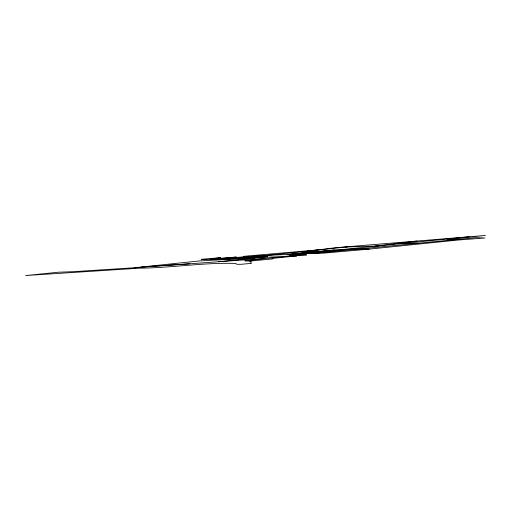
<?xml version="1.0" encoding="UTF-8"?>
<svg xmlns="http://www.w3.org/2000/svg" width="511" height="511" viewBox="0 0 511 511"><rect width="100%" height="100%" fill="white"/><g stroke="black" fill="none" stroke-linecap="round" stroke-linejoin="round"><path stroke-width="0.77" d="M272.024 257.914L272.631 258.362L272.491 258.962L249.585 261.089L244.795 260.834L289.354 256.088L199.609 260.923L134.246 267.764L72.83 271.705L58.669 272.191L25.55 275.55L139.886 268.16C171.837 267.879 203.704 262.399 235.648 263.44L236.817 264.308L241.154 264.296L251.553 263.344L250.677 262.539L251.265 261.543L249.585 261.089M469.437 236.778L342.287 249.534M375.31 246.066L416.957 241.077M349.645 246.558L301.714 251.91L233.572 258.611M314.246 253.354L320.544 253.181A266.665 3.845 -5.1 0 1 323.233 253.181L369.217 249.119L458.322 240.017L484.894 238.017L475.92 237.621L314.246 253.354L243.504 256.343L317.919 249.892M141.707 267.317L134.252 267.764L218.765 261.721L254.97 258.017M272.631 258.362L296.834 255.928L286.543 256.381M249.125 256.267L220.72 259.064L214.863 259.166L236.401 257.046L210.302 259.09L220.701 257.672L201.187 259.32C223.377 259.767 245.612 258.106 267.732 256.496L242.961 257.685M287.291 254.58L336.832 249.726L359.833 248.914L369.217 249.119M294.508 254.069L301.822 253.354L299.516 253.443M328.56 250.741L318.96 251.54M304.134 253.156L288.325 254.478M300.462 253.846L333.938 250.569M301.171 253.948L348.764 249.304M218.765 261.721L264.845 258.438M141.898 266.902L189.415 263.855M294.355 253.884L298.143 253.743M303.521 253.539L304.965 253.488M292.158 254.165L302.697 253.756M300.411 253.296L334.405 250.192L331.007 250.294M307.654 253.143L309.838 253.06M317.714 252.153L319.1 252.102M318.704 251.501L322.23 251.386M326.644 251.284L328.707 251.214M312.585 252.102L317.101 251.949M345.506 247.017L378.555 245.963M326.427 250.805L335.963 250.505M324.843 250.901L328.305 250.792M332.022 250.754L333.344 250.709M320.914 251.284L301.714 251.91L335.497 247.707L485.45 235.45L447.099 239.391L457.058 239.461M402.579 243.594L418.1 243.249M295.837 255.149L289.264 255.787L306.632 254.9L305.834 254.88A249.029 3.571 -5.1 0 0 302.64 254.906L295.837 255.149"/></g></svg>
